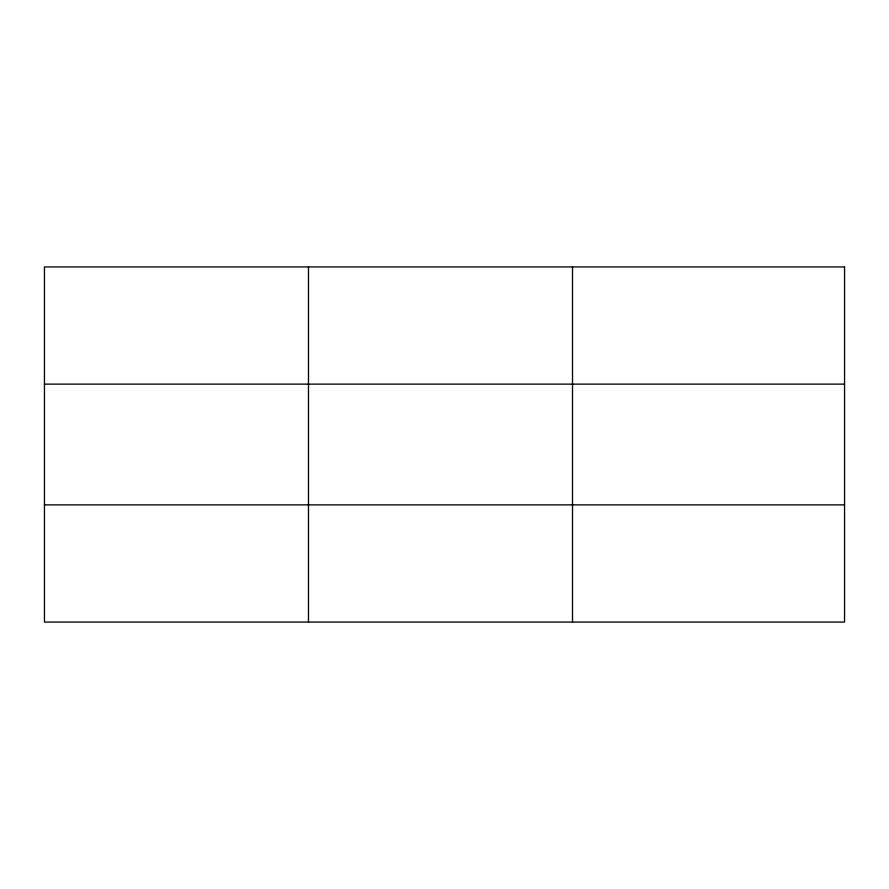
<?xml version="1.0" encoding="UTF-8"?>
<svg xmlns="http://www.w3.org/2000/svg" width="889" height="889" viewBox="0 0 889 889"><rect width="100%" height="100%" fill="white"/><g stroke="black" fill="none" stroke-linecap="round" stroke-linejoin="round"><path stroke-width="1.33" d="M308.483 266.933L308.483 622.067M572.516 266.933L572.516 622.067M44.45 384.126L844.55 384.126M44.45 504.874L844.55 504.874M844.55 266.933L844.55 622.067L44.45 622.067L44.45 266.933L844.55 266.933"/></g></svg>
